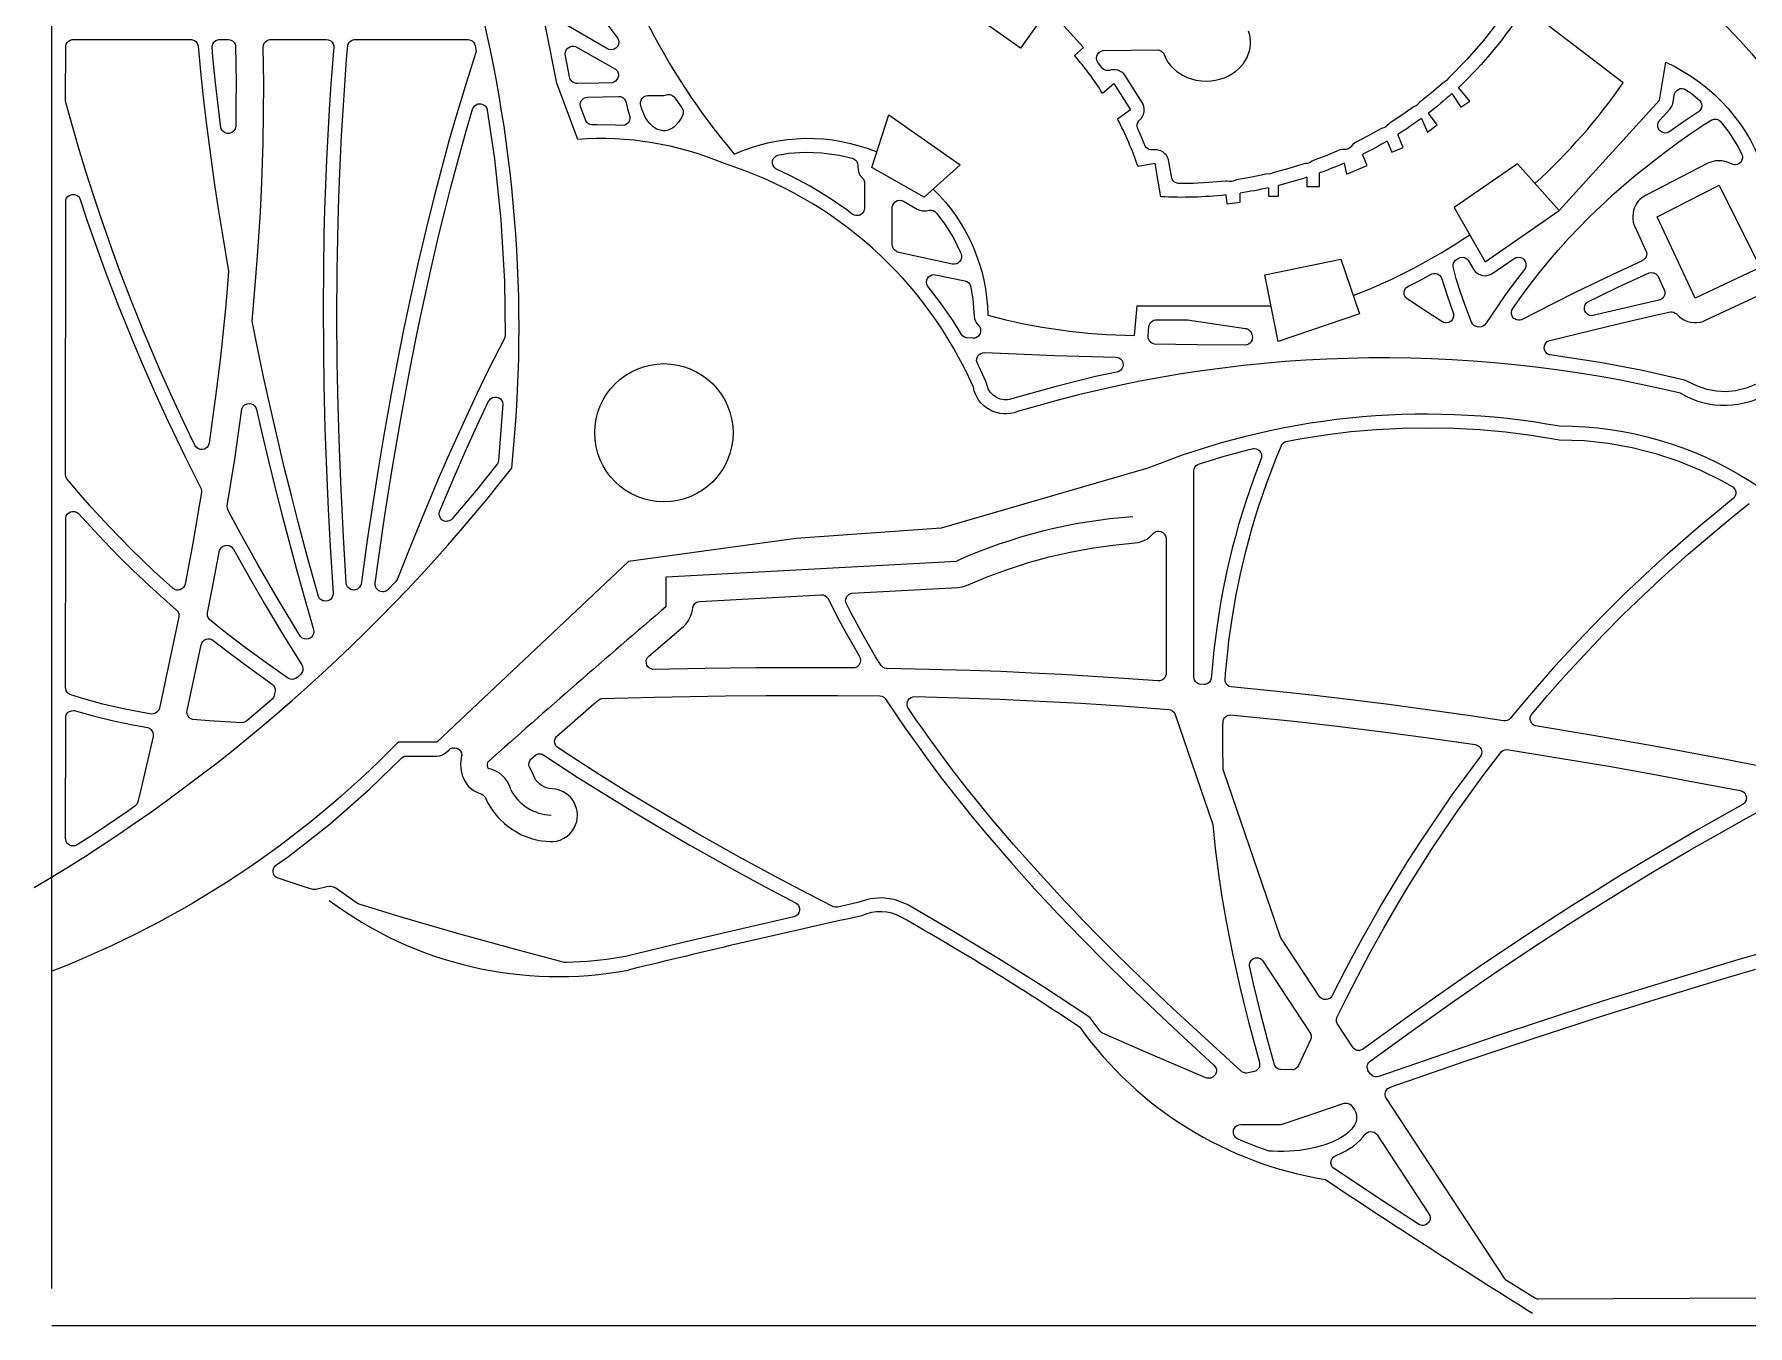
# Model space of a CAD drawing. Header units: inches. Extents: x 36 to 78.3, y 17.3 to 55.9.
# Drawn here: x 35.97 to 63.24, y 17.31 to 37.86 of the extents above; entities that cross this region are included whole.
import ezdxf

# ---------------------------------------------------------------- set-up
doc = ezdxf.new("R2010")
doc.units = ezdxf.units.IN
doc.layers.add('01_ORIGINAL_PLAN', color=7, linetype='CONTINUOUS', lineweight=20)
doc.layers.add('02_CONCEPT_CLOSED_AREAS', color=7, linetype='CONTINUOUS', lineweight=15)

msp = doc.modelspace()

# ---------------------------------------------------------------- linework, layer by layer
at = {"layer": '01_ORIGINAL_PLAN'}
for p, q in [((36.248, 17.906), (36.248, 55.9)), ((71.442, 17.312), (36.248, 17.312))]:
    msp.add_line(p, q, dxfattribs=at)
for points in [[(44.283, 37.084, 0.090917), (40.931, 45.968, -0.652582), (40.931, 49.011, -0.158741), (45.004, 48.425, -0.098355), (47.824, 46.203), (47.755, 46.078)], [(60.29, 39.74, -0.300089), (65.18, 32.538)], [(59.849, 35.488, 0.057164), (61.253, 37.088), (59.681, 38.289, -0.064319), (58.632, 37.014, -0.064319)], [(45.692, 38.109, 0.060935), (47.109, 35.956, -0.206423), (49.375, 35.99)], [(59.998, 35.322), (60.235, 35.059), (61.831, 36.816), (61.933, 37.418, -0.214593), (63.522, 35.602, 0.212382), (64.188, 33.517, -0.642649), (62.166, 32.15, 0.132984), (51.615, 31.858, -0.471407), (50.913, 32.245)], [(46.935, 35.809, 0.119192), (44.621, 36.188), (44.283, 37.084)], [(58.528, 36.918, -0.018836), (58.155, 36.608, -0.018836)], [(58.043, 36.524, -0.017658), (57.668, 36.267, -0.017658)], [(57.496, 36.162, -0.017305), (57.105, 35.949, -0.017305)], [(54.929, 35.306, -0.040089), (53.897, 35.276), (53.805, 35.806)], [(56.812, 35.811, -0.016254), (56.423, 35.655, -0.016254)], [(56.221, 35.586, -0.018166), (55.771, 35.457, -0.018166)], [(50.274, 35.4, -0.198705), (51.143, 33.392, 0.063223), (53.473, 33.07)], [(55.61, 35.419, -0.017778), (55.16, 35.336, -0.017778)], [(56.959, 33.703, 0.056142), (58.811, 34.673)], [(53.65, 30.945, -0.14301), (60.243, 31.63, -0.286424), (65.36, 28.431), (66.481, 23.89, -0.272091), (64.9, 18.954), (63.661, 17.533)], [(53.65, 30.945), (50.4, 30.004), (48.095, 29.84), (45.427, 29.473), (42.376, 26.597), (41.758, 26.597, -0.10797), (36.248, 22.954)]]:
    msp.add_lwpolyline(points, format="xyb", dxfattribs=at)
for points in [[(51.286, 38.996), (52.178, 38.364), (51.665, 37.64), (50.837, 38.227), (51.286, 38.996)], [(52.249, 38.111), (52.668, 37.654), (52.525, 37.523)], [(52.968, 36.924), (53.149, 37.079), (53.413, 36.661), (53.207, 36.514)], [(58.528, 36.918), (58.67, 36.704), (58.814, 36.799), (58.632, 37.014)], [(49.567, 36.583), (50.703, 35.787), (50.129, 35.27), (49.295, 35.742), (49.567, 36.583)], [(58.043, 36.524), (58.141, 36.305), (58.295, 36.419), (58.155, 36.608)], [(57.496, 36.162), (57.572, 35.985), (57.754, 36.063), (57.668, 36.267)], [(53.805, 35.806), (53.533, 35.759)], [(53.805, 35.806), (53.805, 35.806)], [(56.812, 35.811), (56.853, 35.634), (57.179, 35.773), (57.105, 35.949)], [(58.564, 35.106), (59.058, 34.241), (60.235, 35.059), (59.57, 35.799), (58.564, 35.106)], [(55.61, 35.419), (55.608, 35.288), (55.771, 35.288), (55.771, 35.457)], [(56.221, 35.586), (56.221, 35.439), (56.423, 35.439), (56.423, 35.655)], [(54.929, 35.306), (54.944, 35.165), (55.16, 35.189), (55.16, 35.336)], [(53.515, 33.54), (53.473, 33.07)], [(53.515, 33.54), (55.65, 33.54)], [(46.027, 28.759), (46.027, 29.23), (50.643, 29.479)]]:
    msp.add_lwpolyline(points, dxfattribs=at)
for points in [[(61.796, 34.957), (62.78, 35.461), (63.435, 34.152), (62.399, 33.663)], [(55.549, 34.034), (56.763, 34.283), (57.058, 33.412), (55.766, 32.976)]]:
    msp.add_lwpolyline(points, close=True, dxfattribs=at)
msp.add_circle((45.989, 31.521), 1.1, dxfattribs=at)
for centre, radius, start, end in [((22.064, 33.195), 21.619, 354.0583, 36.0319), ((48.363, 33.974), 5.47, 32.6388, 40.4465), ((48.363, 33.974), 5.47, 19.0436, 27.6609), ((44.996, 29.643), 6.464, 23.734, 72.5429), ((22.02, 47.825), 27.364, 300.648, 321.9453), ((54.073, 21.787), 8.422, 94.2501, 114.0352), ((177.596, -125.015), 202.378, 130.55026, 131.62005), ((43.293, 26.24), 0.119, 162.5746, 211.3187), ((43.119, 25.741), 0.443, 13.2811, 80.611), ((44.225, 26.196), 0.761, 207.5896, 267.5639), ((44.306, 28.951), 6.083, 233.183, 280.5392), ((83.889, -134.15), 161.762, 102.40484, 103.75801), ((49.433, 23.211), 0.689, 61.2688, 115.2094), ((27.349, -15.654), 45.391, 56.1832, 60.407), ((57.468, 25.543), 5.979, 215.6658, 260.7622), ((129.159, 128.7), 131.041, 236.3299, 238.04792)]:
    msp.add_arc(centre, radius, start, end, dxfattribs=at)
at = {"layer": '02_CONCEPT_CLOSED_AREAS'}
for points in [[(44.722, 38.516), (45.255, 37.794), (45.266, 37.765), (45.269, 37.75), (45.269, 37.719), (45.261, 37.689), (45.254, 37.675), (45.235, 37.651), (45.223, 37.64), (45.196, 37.625), (45.182, 37.62), (45.151, 37.615), (45.12, 37.619), (45.091, 37.631), (44.751, 37.825), (44.406, 38.026)], [(59.269, 38.071), (59.03, 37.761), (58.767, 37.46), (58.477, 37.17), (58.441, 37.127), (58.383, 37.083), (58.203, 36.928), (58.019, 36.781), (57.978, 36.741), (57.964, 36.73), (57.914, 36.702), (57.733, 36.573), (57.548, 36.452), (57.531, 36.439), (57.489, 36.399), (57.475, 36.389), (57.461, 36.381), (57.406, 36.362), (57.386, 36.352), (57.198, 36.246), (56.985, 36.134), (56.951, 36.106), (56.916, 36.066), (56.904, 36.055), (56.875, 36.039), (56.844, 36.031), (56.787, 36.03), (56.745, 36.021), (56.536, 35.934), (56.346, 35.862), (56.306, 35.842), (56.263, 35.815), (56.233, 35.807), (56.197, 35.804), (56.154, 35.795), (55.935, 35.728), (55.716, 35.67), (55.643, 35.642), (55.565, 35.634), (55.345, 35.59), (55.126, 35.554), (55.083, 35.542), (55.048, 35.527), (55.019, 35.519), (54.989, 35.519), (54.951, 35.525), (54.93, 35.526), (54.654, 35.503), (54.409, 35.49), (54.186, 35.488), (54.171, 35.489), (54.141, 35.496), (54.114, 35.511), (54.102, 35.521), (54.083, 35.545), (54.07, 35.573), (54.017, 35.865), (54.002, 35.905), (53.979, 35.942), (53.96, 35.962), (53.932, 35.986), (53.897, 36.006), (53.874, 36.015), (53.832, 36.025), (53.789, 36.026), (53.754, 36.022), (53.738, 36.023), (53.707, 36.031), (53.693, 36.038), (53.667, 36.057), (53.648, 36.082), (53.641, 36.097), (53.588, 36.226), (53.529, 36.357), (53.523, 36.371), (53.518, 36.401), (53.521, 36.431), (53.531, 36.46), (53.548, 36.485), (53.589, 36.529), (53.611, 36.564), (53.621, 36.587), (53.631, 36.627), (53.633, 36.652), (53.633, 36.675), (53.626, 36.718), (53.614, 36.75), (53.599, 36.779), (53.335, 37.197), (53.308, 37.231), (53.276, 37.258), (53.255, 37.272), (53.214, 37.289), (53.174, 37.297), (53.149, 37.299), (53.104, 37.294), (53.073, 37.286), (53.043, 37.285), (53.028, 37.287), (52.999, 37.296), (52.974, 37.313), (52.963, 37.323), (52.888, 37.423), (52.876, 37.452), (52.872, 37.483), (52.876, 37.514), (52.888, 37.543), (52.907, 37.568), (52.932, 37.587), (52.946, 37.594), (52.976, 37.602), (53.852, 37.613), (53.868, 37.61), (53.898, 37.598), (53.923, 37.578), (53.934, 37.566), (53.943, 37.552), (53.978, 37.475), (54.01, 37.42), (54.052, 37.365), (54.101, 37.313), (54.152, 37.27), (54.209, 37.231), (54.253, 37.206), (54.316, 37.176), (54.383, 37.152), (54.453, 37.134), (54.544, 37.12), (54.617, 37.117), (54.691, 37.12), (54.764, 37.13), (54.852, 37.152), (54.92, 37.176), (54.983, 37.206), (55.028, 37.231), (55.084, 37.27), (55.134, 37.313), (55.17, 37.349), (55.211, 37.398), (55.238, 37.439), (55.268, 37.494), (55.288, 37.54), (55.307, 37.599), (55.317, 37.647), (55.323, 37.708), (55.323, 37.753), (55.319, 37.801), (55.311, 37.846), (55.294, 37.913)], [(63.359, 32.29), (63.21, 32.229), (63.04, 32.188), (62.882, 32.175), (62.741, 32.181), (62.585, 32.21), (62.434, 32.261), (62.266, 32.345), (62.232, 32.359), (61.559, 32.511), (60.887, 32.638), (60.227, 32.74), (60.086, 32.759), (60.071, 32.764), (60.044, 32.779), (60.021, 32.802), (60.013, 32.815), (60.001, 32.844), (59.997, 32.875), (60.001, 32.907), (60.006, 32.922), (60.022, 32.949), (60.045, 32.971), (60.073, 32.986), (60.088, 32.991), (61.196, 33.259), (61.721, 33.381), (62.006, 33.445), (62.022, 33.446), (62.053, 33.44), (62.082, 33.427), (62.095, 33.417), (62.144, 33.369), (62.174, 33.345), (62.221, 33.316), (62.276, 33.293), (62.33, 33.28), (62.388, 33.274), (62.428, 33.275), (62.482, 33.283), (62.519, 33.293), (62.565, 33.311), (63.554, 33.777)], [(64.012, 26.097), (62.885, 26.32), (62.236, 26.443), (61.749, 26.533), (60.775, 26.704), (59.86, 26.857), (59.845, 26.862), (59.818, 26.879), (59.797, 26.902), (59.782, 26.93), (59.775, 26.961), (59.776, 26.992), (59.786, 27.023), (59.803, 27.049), (60.05, 27.34), (60.331, 27.658), (60.625, 27.979), (60.931, 28.3), (61.25, 28.622), (61.582, 28.944), (61.928, 29.267), (62.287, 29.588), (62.662, 29.909), (63.05, 30.229), (63.261, 30.397)], [(63.575, 23.277), (63.04, 23.122), (62.013, 22.813), (61.044, 22.512), (60.582, 22.364), (59.919, 22.148), (59.291, 21.939), (58.7, 21.739), (57.364, 21.278), (57.333, 21.272), (57.317, 21.272), (57.286, 21.278), (57.271, 21.284), (57.258, 21.292), (57.234, 21.313), (57.193, 21.375), (57.188, 21.389), (57.182, 21.418), (57.181, 21.434), (57.187, 21.463), (57.192, 21.478), (57.208, 21.503), (57.23, 21.524), (57.882, 21.996), (58.577, 22.488), (59.189, 22.91), (59.85, 23.352), (60.379, 23.695), (60.747, 23.929), (61.322, 24.286), (61.722, 24.527), (62.343, 24.894), (62.774, 25.14), (63.217, 25.388), (63.672, 25.637)], [(63.506, 17.752), (59.908, 17.733), (59.891, 17.735), (59.859, 17.744), (59.399, 18.031), (59.385, 18.042), (59.363, 18.067), (57.477, 20.943), (57.471, 20.957), (57.465, 20.988), (57.465, 21.003), (57.471, 21.034), (57.485, 21.062), (57.505, 21.085), (57.518, 21.095), (57.545, 21.109), (58.77, 21.531), (59.775, 21.869), (60.878, 22.228), (61.83, 22.527), (62.841, 22.833), (63.367, 22.988)]]:
    msp.add_lwpolyline(points, dxfattribs=at)
for points in [[(38.472, 37.779), (38.488, 37.776), (38.517, 37.763), (38.543, 37.743), (38.562, 37.717), (38.573, 37.687), (38.576, 37.671), (38.614, 37.27), (38.658, 36.862), (38.706, 36.458), (38.783, 35.861), (38.838, 35.469), (38.897, 35.082), (38.958, 34.701), (39.062, 34.086), (39.04, 33.813), (39.012, 33.501), (38.981, 33.19), (38.93, 32.724), (38.854, 32.101), (38.813, 31.789), (38.751, 31.357), (38.742, 31.326), (38.735, 31.312), (38.715, 31.287), (38.689, 31.268), (38.674, 31.262), (38.643, 31.255), (38.611, 31.256), (38.595, 31.26), (38.567, 31.274), (38.542, 31.295), (38.525, 31.322), (38.433, 31.511), (38.3, 31.791), (38.168, 32.078), (37.969, 32.522), (37.838, 32.827), (37.708, 33.137), (37.515, 33.617), (37.327, 34.11), (37.203, 34.448), (37.022, 34.966), (36.905, 35.32), (36.79, 35.681), (36.679, 36.047), (36.518, 36.608), (36.472, 36.778), (36.468, 36.809), (36.469, 37.676), (36.477, 37.706), (36.493, 37.733), (36.515, 37.755), (36.542, 37.771), (36.572, 37.779), (36.588, 37.78)], [(38.798, 37.664), (38.803, 37.694), (38.808, 37.709), (38.824, 37.735), (38.835, 37.746), (38.859, 37.765), (38.873, 37.771), (38.903, 37.779), (38.918, 37.78), (39.054, 37.78), (39.085, 37.776), (39.099, 37.771), (39.126, 37.756), (39.148, 37.734), (39.164, 37.707), (39.173, 37.678), (39.178, 37.389), (39.18, 37.077), (39.179, 36.767), (39.175, 36.402), (39.17, 36.371), (39.165, 36.356), (39.149, 36.329), (39.139, 36.318), (39.114, 36.299), (39.085, 36.288), (39.069, 36.285), (39.038, 36.285), (39.023, 36.288), (38.994, 36.301), (38.969, 36.32), (38.959, 36.332), (38.944, 36.359), (38.939, 36.374), (38.9, 36.684), (38.855, 37.088), (38.813, 37.496)], [(39.435, 33.298), (39.492, 33.931), (39.528, 34.404), (39.567, 35.032), (39.589, 35.504), (39.61, 36.134), (39.618, 36.606), (39.62, 37.079), (39.614, 37.658), (39.618, 37.689), (39.629, 37.719), (39.648, 37.744), (39.673, 37.764), (39.688, 37.771), (39.718, 37.779), (40.616, 37.78), (40.646, 37.776), (40.661, 37.771), (40.687, 37.757), (40.709, 37.735), (40.725, 37.709), (40.734, 37.68), (40.736, 37.665), (40.69, 37.071), (40.662, 36.666), (40.638, 36.263), (40.618, 35.864), (40.602, 35.467), (40.589, 35.074), (40.579, 34.686), (40.569, 34.111), (40.565, 33.547), (40.569, 32.814), (40.577, 32.28), (40.595, 31.591), (40.618, 30.932), (40.646, 30.304), (40.678, 29.71), (40.723, 28.969), (40.723, 28.953), (40.717, 28.922), (40.702, 28.894), (40.681, 28.87), (40.668, 28.86), (40.639, 28.847), (40.608, 28.842), (40.576, 28.845), (40.561, 28.849), (40.546, 28.856), (40.52, 28.875), (40.51, 28.886), (40.493, 28.914), (40.314, 29.557), (40.17, 30.097), (40.06, 30.525), (39.948, 30.972), (39.837, 31.436), (39.726, 31.916), (39.616, 32.413), (39.509, 32.925)], [(41.169, 29.106), (41.163, 29.091), (41.147, 29.064), (41.136, 29.052), (41.11, 29.033), (41.08, 29.021), (41.065, 29.019), (41.033, 29.02), (41.017, 29.024), (40.988, 29.037), (40.964, 29.058), (40.954, 29.071), (40.939, 29.099), (40.933, 29.131), (40.889, 29.867), (40.851, 30.623), (40.826, 31.265), (40.805, 31.938), (40.791, 32.638), (40.785, 33.362), (40.789, 34.108), (40.803, 34.874), (40.815, 35.263), (40.83, 35.655), (40.858, 36.251), (40.882, 36.652), (40.909, 37.055), (40.94, 37.46), (40.961, 37.687), (40.972, 37.717), (40.98, 37.73), (41.003, 37.754), (41.03, 37.77), (41.061, 37.779), (41.078, 37.78), (42.867, 37.78), (42.897, 37.776), (42.924, 37.765), (42.937, 37.757), (42.959, 37.737), (42.975, 37.712), (42.985, 37.683), (42.997, 37.62), (42.999, 37.589), (42.997, 37.574), (42.841, 37.085), (42.677, 36.544), (42.574, 36.183), (42.426, 35.642), (42.332, 35.282), (42.198, 34.744), (42.073, 34.209), (41.956, 33.68), (41.847, 33.158), (41.745, 32.644), (41.65, 32.139), (41.533, 31.484), (41.453, 31.008), (41.356, 30.395), (41.269, 29.812)], [(44.419, 37.548), (44.419, 37.564), (44.426, 37.595), (44.441, 37.624), (44.463, 37.647), (44.49, 37.664), (44.521, 37.673), (44.553, 37.674), (44.584, 37.666), (45.216, 37.307), (45.239, 37.286), (45.248, 37.273), (45.26, 37.244), (45.264, 37.229), (45.264, 37.198), (45.257, 37.167), (45.242, 37.14), (45.22, 37.118), (45.194, 37.101), (45.164, 37.092), (44.951, 37.085), (44.609, 37.079), (44.594, 37.079), (44.564, 37.087), (44.538, 37.101), (44.515, 37.122), (44.506, 37.134), (44.493, 37.161)], [(44.659, 36.714), (44.656, 36.744), (44.657, 36.759), (44.66, 36.774), (44.672, 36.802), (44.691, 36.826), (44.703, 36.837), (44.715, 36.845), (44.743, 36.857), (44.774, 36.861), (45.265, 36.874), (45.296, 36.871), (45.325, 36.86), (45.338, 36.852), (45.361, 36.831), (45.378, 36.804), (45.387, 36.775), (45.408, 36.675), (45.446, 36.555), (45.448, 36.523), (45.442, 36.492), (45.436, 36.477), (45.419, 36.451), (45.395, 36.43), (45.367, 36.416), (45.335, 36.41), (45.217, 36.417), (44.921, 36.421), (44.843, 36.419), (44.813, 36.425), (44.799, 36.431), (44.774, 36.448), (44.764, 36.458), (44.746, 36.483)], [(45.616, 36.754), (45.616, 36.769), (45.62, 36.8), (45.625, 36.814), (45.641, 36.841), (45.651, 36.852), (45.675, 36.871), (45.703, 36.883), (45.733, 36.888), (45.99, 36.889), (46.052, 36.903), (46.084, 36.902), (46.099, 36.898), (46.128, 36.885), (46.152, 36.865), (46.275, 36.691), (46.29, 36.663), (46.294, 36.648), (46.297, 36.632), (46.295, 36.6), (46.285, 36.57), (46.272, 36.545), (46.252, 36.51), (46.221, 36.466), (46.175, 36.413), (46.152, 36.392), (46.123, 36.37), (46.099, 36.355), (46.068, 36.34), (46.038, 36.331), (46.015, 36.326), (45.994, 36.324), (45.975, 36.327), (45.906, 36.34), (45.889, 36.345), (45.867, 36.355), (45.818, 36.388), (45.77, 36.435), (45.733, 36.481), (45.693, 36.545), (45.664, 36.605), (45.634, 36.686)], [(61.98, 36.306), (61.95, 36.294), (61.918, 36.291), (61.902, 36.293), (61.872, 36.303), (61.845, 36.32), (61.824, 36.344), (61.815, 36.358), (61.805, 36.388), (61.803, 36.42), (61.81, 36.451), (61.824, 36.48), (61.834, 36.492), (61.994, 36.668), (62.019, 36.702), (62.037, 36.739), (62.044, 36.759), (62.072, 36.915), (62.086, 36.944), (62.095, 36.957), (62.106, 36.968), (62.132, 36.986), (62.162, 36.997), (62.194, 36.999), (62.225, 36.993), (62.253, 36.979), (62.333, 36.926), (62.473, 36.809), (62.491, 36.783), (62.502, 36.753), (62.504, 36.721), (62.498, 36.69), (62.492, 36.675), (62.474, 36.648), (62.45, 36.627), (62.214, 36.469)], [(41.588, 29.017), (41.561, 29.001), (41.53, 28.992), (41.515, 28.991), (41.483, 28.995), (41.454, 29.007), (41.429, 29.026), (41.41, 29.051), (41.403, 29.065), (41.394, 29.096), (41.395, 29.127), (41.529, 30.067), (41.597, 30.512), (41.67, 30.972), (41.806, 31.77), (41.897, 32.265), (41.96, 32.601), (42.062, 33.113), (42.134, 33.459), (42.288, 34.16), (42.412, 34.691), (42.5, 35.048), (42.591, 35.406), (42.686, 35.764), (42.836, 36.302), (42.95, 36.685), (42.957, 36.699), (42.976, 36.723), (43.001, 36.741), (43.03, 36.753), (43.06, 36.756), (43.076, 36.755), (43.091, 36.752), (43.119, 36.74), (43.144, 36.722), (43.163, 36.697), (43.175, 36.669), (43.178, 36.654), (43.294, 35.879), (43.394, 34.912), (43.45, 33.929), (43.46, 33.069), (43.457, 33.04), (43.447, 33.012), (43.21, 32.547), (43.007, 32.13), (42.813, 31.717), (42.566, 31.172), (42.391, 30.771), (42.171, 30.249), (41.966, 29.745), (41.75, 29.197), (41.735, 29.169), (41.724, 29.157)], [(59.636, 33.319), (59.605, 33.313), (59.589, 33.312), (59.558, 33.318), (59.529, 33.332), (59.516, 33.342), (59.495, 33.366), (59.488, 33.38), (59.478, 33.41), (59.476, 33.442), (59.483, 33.473), (59.497, 33.501), (59.634, 33.693), (59.792, 33.904), (59.924, 34.072), (60.066, 34.246), (60.219, 34.426), (60.385, 34.61), (60.564, 34.8), (60.691, 34.929), (60.825, 35.06), (60.965, 35.192), (61.111, 35.326), (61.264, 35.461), (61.425, 35.597), (61.592, 35.734), (61.767, 35.872), (61.95, 36.01), (62.14, 36.149), (62.337, 36.287), (62.544, 36.426), (62.663, 36.503), (62.694, 36.512), (62.71, 36.514), (62.742, 36.511), (62.772, 36.5), (62.798, 36.48), (62.936, 36.305), (63.088, 36.063), (63.139, 35.958), (63.15, 35.927), (63.151, 35.895), (63.149, 35.879), (63.138, 35.849), (63.12, 35.823), (63.095, 35.803), (63.066, 35.79), (63.034, 35.785), (63.018, 35.786), (62.987, 35.793), (62.927, 35.822), (62.891, 35.835), (62.854, 35.844), (62.816, 35.85), (62.777, 35.851), (62.724, 35.847), (62.684, 35.839), (62.648, 35.828), (62.602, 35.809), (61.618, 35.304), (61.564, 35.271), (61.519, 35.232), (61.494, 35.205), (61.471, 35.173), (61.445, 35.128), (61.431, 35.094), (61.419, 35.058), (61.411, 35.022), (61.406, 34.965), (61.407, 34.926), (61.415, 34.872), (61.425, 34.837), (61.438, 34.802), (61.622, 34.404), (61.628, 34.373), (61.625, 34.342), (61.614, 34.312), (61.596, 34.287), (61.584, 34.276), (61.557, 34.259), (61.076, 34.035), (60.501, 33.757), (60.156, 33.584)], [(47.77, 35.723), (47.745, 35.744), (47.736, 35.756), (47.721, 35.785), (47.717, 35.8), (47.715, 35.832), (47.717, 35.848), (47.728, 35.878), (47.746, 35.904), (47.77, 35.925), (47.799, 35.938), (47.969, 35.968), (48.236, 35.986), (48.503, 35.977), (48.78, 35.939), (48.985, 35.889), (49.013, 35.879), (49.038, 35.861), (49.058, 35.837), (49.065, 35.824), (49.071, 35.81), (49.076, 35.78), (49.075, 35.746), (49.078, 35.703), (49.09, 35.662), (49.109, 35.623), (49.163, 35.558), (49.176, 35.528), (49.179, 35.512), (49.18, 35.097), (49.176, 35.066), (49.171, 35.051), (49.164, 35.037), (49.145, 35.012), (49.133, 35.002), (49.106, 34.986), (49.091, 34.981), (49.06, 34.977), (49.045, 34.978), (49.014, 34.986), (48.987, 35.002), (48.901, 35.067), (48.618, 35.26), (48.315, 35.444), (48.002, 35.612)], [(36.469, 35.211), (36.472, 35.226), (36.483, 35.254), (36.502, 35.279), (36.526, 35.298), (36.554, 35.31), (36.569, 35.314), (36.599, 35.315), (36.615, 35.312), (36.643, 35.301), (36.669, 35.284), (36.679, 35.273), (36.696, 35.247), (36.813, 34.896), (36.934, 34.547), (37.12, 34.034), (37.311, 33.537), (37.44, 33.213), (37.57, 32.897), (37.702, 32.587), (37.834, 32.284), (37.967, 31.988), (38.101, 31.698), (38.368, 31.141), (38.623, 30.63), (38.63, 30.6), (38.629, 30.57), (38.599, 30.388), (38.491, 29.765), (38.37, 29.114), (38.36, 29.084), (38.342, 29.058), (38.318, 29.037), (38.29, 29.023), (38.259, 29.017), (38.228, 29.019), (38.198, 29.029), (38.172, 29.047), (37.866, 29.327), (37.69, 29.494), (37.513, 29.668), (37.334, 29.849), (37.155, 30.035), (36.884, 30.329), (36.703, 30.534), (36.522, 30.745), (36.486, 30.79), (36.472, 30.821), (36.468, 30.854)], [(50.209, 35.064), (50.241, 35.065), (50.273, 35.057), (50.301, 35.041), (50.324, 35.018), (50.459, 34.84), (50.595, 34.621), (50.703, 34.4), (50.717, 34.366), (50.724, 34.335), (50.723, 34.303), (50.713, 34.273), (50.696, 34.246), (50.684, 34.234), (50.658, 34.216), (50.643, 34.21), (50.612, 34.204), (50.58, 34.206), (50.143, 34.298), (49.726, 34.389), (49.696, 34.4), (49.682, 34.409), (49.658, 34.43), (49.637, 34.456), (49.624, 34.486), (49.62, 34.518), (49.62, 35.1), (49.621, 35.115), (49.629, 35.145), (49.645, 35.172), (49.655, 35.184), (49.68, 35.203), (49.708, 35.215), (49.739, 35.22), (49.77, 35.216), (49.799, 35.204), (50.021, 35.079), (50.059, 35.062), (50.1, 35.052), (50.143, 35.051), (50.164, 35.053)], [(58.546, 34.161), (58.546, 34.192), (58.553, 34.221), (58.567, 34.247), (58.588, 34.27), (58.629, 34.296), (58.658, 34.31), (58.69, 34.315), (58.722, 34.312), (58.737, 34.307), (58.765, 34.291), (58.788, 34.268), (58.879, 34.114), (58.905, 34.084), (58.923, 34.068), (58.959, 34.045), (58.999, 34.029), (59.02, 34.025), (59.063, 34.021), (59.106, 34.027), (59.126, 34.032), (59.166, 34.049), (59.519, 34.293), (59.546, 34.308), (59.561, 34.312), (59.592, 34.315), (59.622, 34.31), (59.65, 34.297), (59.663, 34.288), (59.684, 34.265), (59.699, 34.238), (59.706, 34.208), (59.707, 34.193), (59.703, 34.162), (59.697, 34.147), (59.682, 34.121), (59.535, 33.929), (59.382, 33.72), (59.246, 33.525), (59.066, 33.258), (59.046, 33.235), (59.021, 33.218), (58.993, 33.207), (58.962, 33.204), (58.933, 33.206), (58.918, 33.21), (58.889, 33.222), (58.864, 33.242), (58.854, 33.254), (58.839, 33.282), (58.735, 33.56), (58.666, 33.758), (58.598, 33.973)], [(50.183, 33.86), (50.171, 33.888), (50.167, 33.918), (50.17, 33.949), (50.182, 33.977), (50.199, 34.002), (50.223, 34.021), (50.251, 34.034), (50.281, 34.04), (50.312, 34.037), (50.779, 33.941), (50.809, 33.931), (50.836, 33.912), (50.856, 33.888), (50.87, 33.859), (50.905, 33.655), (50.924, 33.378), (50.931, 33.335), (50.945, 33.298), (50.956, 33.276), (50.968, 33.258), (51.005, 33.219), (51.014, 33.206), (51.026, 33.176), (51.029, 33.16), (51.029, 33.128), (51.02, 33.097), (51.013, 33.083), (50.993, 33.058), (50.98, 33.047), (50.952, 33.032), (50.937, 33.028), (50.905, 33.025), (50.802, 33.031), (50.771, 33.042), (50.743, 33.06), (50.722, 33.086), (50.601, 33.284), (50.406, 33.567)], [(57.809, 33.656), (57.789, 33.679), (57.781, 33.693), (57.771, 33.723), (57.769, 33.754), (57.771, 33.77), (57.781, 33.799), (57.798, 33.825), (57.809, 33.836), (57.836, 33.854), (58.02, 33.944), (58.209, 34.049), (58.239, 34.057), (58.255, 34.058), (58.27, 34.057), (58.3, 34.049), (58.314, 34.042), (58.338, 34.023), (58.357, 33.999), (58.369, 33.971), (58.457, 33.69), (58.553, 33.414), (58.555, 33.399), (58.554, 33.367), (58.545, 33.337), (58.537, 33.323), (58.517, 33.299), (58.491, 33.281), (58.477, 33.275), (58.446, 33.268), (58.43, 33.268), (58.399, 33.274), (58.385, 33.279), (58.053, 33.493)], [(60.769, 33.385), (60.753, 33.384), (60.722, 33.389), (60.693, 33.402), (60.668, 33.423), (60.658, 33.435), (60.644, 33.463), (60.639, 33.479), (60.637, 33.51), (60.643, 33.542), (60.649, 33.556), (60.666, 33.583), (60.69, 33.604), (60.876, 33.695), (61.17, 33.836), (61.481, 33.982), (61.667, 34.066), (61.697, 34.071), (61.729, 34.068), (61.743, 34.064), (61.771, 34.049), (61.783, 34.039), (61.803, 34.016), (61.906, 33.798), (61.915, 33.769), (61.917, 33.739), (61.91, 33.709), (61.897, 33.681), (61.888, 33.669), (61.865, 33.649), (61.838, 33.635), (61.823, 33.63)], [(53.796, 32.933), (53.767, 32.941), (53.753, 32.948), (53.729, 32.966), (53.719, 32.978), (53.71, 32.99), (53.698, 33.018), (53.695, 33.033), (53.694, 33.063), (53.707, 33.211), (53.714, 33.242), (53.721, 33.257), (53.729, 33.271), (53.752, 33.294), (53.779, 33.311), (53.81, 33.319), (54.322, 33.319), (55.244, 33.183), (55.26, 33.179), (55.29, 33.166), (55.304, 33.156), (55.326, 33.133), (55.341, 33.104), (55.353, 33.044), (55.351, 33.013), (55.348, 32.998), (55.335, 32.971), (55.326, 32.958), (55.316, 32.947), (55.291, 32.929), (55.263, 32.918), (55.248, 32.915), (54.475, 32.922)], [(50.971, 32.639), (50.965, 32.67), (50.967, 32.7), (50.977, 32.729), (50.985, 32.743), (51.005, 32.766), (51.031, 32.783), (51.06, 32.794), (51.09, 32.796), (51.602, 32.775), (52.207, 32.753), (53.18, 32.725), (53.211, 32.72), (53.226, 32.715), (53.253, 32.698), (53.264, 32.687), (53.274, 32.675), (53.289, 32.647), (53.294, 32.632), (53.297, 32.6), (53.291, 32.569), (53.278, 32.541), (53.258, 32.516), (53.245, 32.507), (53.217, 32.492), (52.857, 32.415), (52.207, 32.254), (51.482, 32.05), (51.456, 32.046), (51.405, 32.044), (51.341, 32.055), (51.28, 32.08), (51.226, 32.118), (51.182, 32.166), (51.15, 32.223), (51.123, 32.309), (51.112, 32.339)], [(39.272, 31.899), (39.278, 31.914), (39.294, 31.942), (39.317, 31.964), (39.344, 31.979), (39.359, 31.984), (39.391, 31.988), (39.422, 31.983), (39.451, 31.97), (39.464, 31.96), (39.476, 31.95), (39.494, 31.924), (39.505, 31.894), (39.585, 31.544), (39.697, 31.073), (39.809, 30.619), (39.92, 30.183), (40.137, 29.369), (40.276, 28.871), (40.413, 28.39), (40.417, 28.359), (40.417, 28.344), (40.414, 28.328), (40.403, 28.299), (40.384, 28.274), (40.373, 28.263), (40.36, 28.254), (40.331, 28.242), (40.3, 28.237), (40.269, 28.24), (40.254, 28.245), (40.227, 28.26), (40.204, 28.281), (40.195, 28.294), (39.833, 28.896), (39.533, 29.413), (39.219, 29.977), (39.053, 30.285), (39.042, 30.314), (39.039, 30.346), (39.04, 30.361), (39.158, 31.102)], [(42.613, 30.144), (42.601, 30.134), (42.574, 30.12), (42.544, 30.113), (42.529, 30.112), (42.498, 30.117), (42.484, 30.122), (42.457, 30.138), (42.436, 30.161), (42.421, 30.188), (42.416, 30.202), (42.412, 30.233), (42.417, 30.264), (42.422, 30.278), (42.65, 30.816), (42.827, 31.217), (43.012, 31.624), (43.199, 32.022), (43.207, 32.036), (43.228, 32.06), (43.254, 32.078), (43.268, 32.084), (43.299, 32.09), (43.331, 32.088), (43.346, 32.084), (43.361, 32.078), (43.387, 32.06), (43.408, 32.036), (43.422, 32.008), (43.427, 31.977), (43.356, 31.079), (43.35, 31.051), (43.338, 31.025), (43.33, 31.014), (42.999, 30.601)], [(55.013, 27.476), (54.984, 27.486), (54.958, 27.504), (54.938, 27.528), (54.931, 27.542), (54.921, 27.571), (54.919, 27.586), (54.926, 27.692), (54.96, 28.037), (54.981, 28.211), (55.03, 28.562), (55.091, 28.918), (55.163, 29.275), (55.248, 29.634), (55.295, 29.815), (55.345, 29.994), (55.399, 30.175), (55.456, 30.357), (55.518, 30.541), (55.582, 30.724), (55.65, 30.907), (55.722, 31.09), (55.816, 31.317), (55.824, 31.332), (55.845, 31.357), (55.872, 31.376), (55.887, 31.383), (56.109, 31.427), (56.51, 31.49), (56.918, 31.54), (57.327, 31.575), (57.738, 31.596), (58.149, 31.602), (58.56, 31.594), (58.971, 31.571), (59.382, 31.534), (59.792, 31.481), (60.207, 31.413), (60.235, 31.41), (60.637, 31.396), (61.013, 31.355), (61.399, 31.286), (61.769, 31.192), (62.122, 31.076), (62.473, 30.933), (62.82, 30.764), (62.998, 30.659), (63.02, 30.637), (63.036, 30.611), (63.044, 30.581), (63.044, 30.55), (63.041, 30.534), (63.03, 30.506), (63.011, 30.481), (62.715, 30.239), (62.52, 30.077), (62.329, 29.915), (61.959, 29.591), (61.779, 29.428), (61.43, 29.103), (61.261, 28.94), (60.932, 28.615), (60.616, 28.29), (60.314, 27.966), (60.167, 27.805), (59.883, 27.483), (59.612, 27.164), (59.459, 26.979), (59.437, 26.958), (59.409, 26.943), (59.379, 26.935), (59.348, 26.936), (58.825, 27.015), (58.175, 27.108), (57.525, 27.195), (56.876, 27.276), (56.388, 27.333), (55.901, 27.386)], [(54.514, 27.521), (54.498, 27.525), (54.47, 27.541), (54.446, 27.563), (54.43, 27.59), (54.421, 27.622), (54.42, 27.638), (54.42, 30.91), (54.425, 30.943), (54.438, 30.973), (54.459, 30.998), (54.485, 31.017), (54.512, 31.027), (54.902, 31.147), (55.3, 31.255), (55.368, 31.269), (55.384, 31.27), (55.414, 31.265), (55.442, 31.253), (55.454, 31.244), (55.466, 31.234), (55.484, 31.21), (55.496, 31.182), (55.499, 31.167), (55.5, 31.151), (55.497, 31.121), (55.375, 30.799), (55.31, 30.613), (55.247, 30.425), (55.189, 30.24), (55.134, 30.055), (55.082, 29.871), (55.034, 29.687), (54.948, 29.322), (54.874, 28.957), (54.842, 28.776), (54.786, 28.419), (54.741, 28.061), (54.723, 27.885), (54.698, 27.609), (54.688, 27.58), (54.67, 27.554), (54.646, 27.533), (54.632, 27.526), (54.602, 27.516), (54.586, 27.514)], [(36.469, 30.167), (36.477, 30.197), (36.494, 30.225), (36.517, 30.247), (36.545, 30.263), (36.576, 30.27), (36.608, 30.269), (36.639, 30.259), (36.666, 30.242), (36.995, 29.884), (37.177, 29.695), (37.358, 29.512), (37.538, 29.336), (37.804, 29.084), (37.98, 28.924), (38.228, 28.705), (38.249, 28.681), (38.257, 28.668), (38.267, 28.638), (38.269, 28.606), (38.267, 28.591), (38.123, 27.894), (37.96, 27.138), (37.95, 27.109), (37.932, 27.084), (37.922, 27.074), (37.897, 27.057), (37.868, 27.047), (37.838, 27.044), (37.747, 27.058), (37.554, 27.094), (37.36, 27.134), (37.06, 27.205), (36.758, 27.287), (36.551, 27.35), (36.524, 27.363), (36.5, 27.382), (36.491, 27.393), (36.476, 27.42), (36.469, 27.449), (36.468, 27.464)], [(38.758, 28.548), (38.739, 28.575), (38.728, 28.605), (38.726, 28.621), (38.728, 28.654), (38.807, 29.06), (38.917, 29.648), (38.931, 29.676), (38.94, 29.688), (38.963, 29.709), (38.976, 29.717), (39.005, 29.728), (39.02, 29.73), (39.036, 29.731), (39.066, 29.726), (39.081, 29.721), (39.107, 29.705), (39.128, 29.682), (39.137, 29.669), (39.403, 29.197), (39.643, 28.785), (39.927, 28.311), (40.226, 27.827), (40.238, 27.8), (40.244, 27.77), (40.241, 27.739), (40.237, 27.725), (40.224, 27.697), (40.204, 27.674), (40.151, 27.627), (40.125, 27.609), (40.094, 27.598), (40.079, 27.596), (40.047, 27.599), (40.017, 27.609), (39.711, 27.821), (39.348, 28.087), (39.039, 28.323), (38.879, 28.449)], [(48.887, 28.809), (48.88, 28.84), (48.882, 28.872), (48.892, 28.902), (48.9, 28.916), (48.91, 28.928), (48.934, 28.949), (48.962, 28.963), (48.978, 28.967), (50.665, 29.059), (50.736, 29.069), (50.805, 29.092), (51.135, 29.23), (51.454, 29.348), (51.788, 29.455), (52.12, 29.547), (52.451, 29.623), (52.791, 29.685), (53.133, 29.733), (53.489, 29.768), (53.54, 29.776), (53.6, 29.794), (53.636, 29.81), (53.672, 29.83), (53.722, 29.867), (53.778, 29.924), (53.803, 29.942), (53.817, 29.948), (53.847, 29.956), (53.863, 29.956), (53.893, 29.952), (53.922, 29.939), (53.934, 29.93), (53.956, 29.908), (53.971, 29.882), (53.979, 29.852), (53.98, 29.836), (53.98, 27.693), (53.976, 27.663), (53.965, 27.635), (53.957, 27.622), (53.947, 27.61), (53.923, 27.591), (53.91, 27.584), (53.881, 27.575), (53.851, 27.573), (53.3, 27.613), (52.813, 27.645), (52.325, 27.673), (51.837, 27.698), (51.35, 27.72), (50.862, 27.738), (50.212, 27.757), (49.536, 27.772), (49.506, 27.776), (49.478, 27.787), (49.454, 27.806), (49.444, 27.817), (49.357, 27.958), (49.159, 28.301), (49.063, 28.474), (48.969, 28.649)], [(45.815, 27.756), (45.785, 27.763), (45.757, 27.778), (45.735, 27.799), (45.718, 27.825), (45.709, 27.855), (45.708, 27.886), (45.714, 27.916), (45.728, 27.943), (45.749, 27.966), (46.301, 28.441), (46.338, 28.477), (46.364, 28.509), (46.382, 28.535), (46.414, 28.597), (46.434, 28.657), (46.442, 28.697), (46.448, 28.742), (46.458, 28.772), (46.476, 28.798), (46.5, 28.818), (46.513, 28.826), (46.528, 28.832), (46.559, 28.838), (48.492, 28.942), (48.523, 28.94), (48.552, 28.93), (48.578, 28.913), (48.598, 28.889), (48.774, 28.546), (48.869, 28.37), (48.967, 28.193), (49.101, 27.96), (49.114, 27.93), (49.118, 27.899), (49.114, 27.868), (49.109, 27.853), (49.093, 27.825), (49.082, 27.814), (49.057, 27.794), (49.043, 27.788), (49.028, 27.783), (48.997, 27.779), (48.263, 27.783), (47.451, 27.781), (46.639, 27.771)], [(38.493, 26.958), (38.478, 26.963), (38.45, 26.977), (38.427, 26.998), (38.418, 27.011), (38.405, 27.039), (38.401, 27.054), (38.399, 27.07), (38.402, 27.101), (38.521, 27.647), (38.626, 28.147), (38.636, 28.176), (38.652, 28.201), (38.675, 28.222), (38.702, 28.236), (38.732, 28.242), (38.763, 28.241), (38.792, 28.233), (38.818, 28.217), (39.061, 28.028), (39.291, 27.855), (39.512, 27.694), (39.753, 27.523), (39.777, 27.501), (39.794, 27.473), (39.803, 27.441), (39.803, 27.408), (39.781, 27.325), (39.775, 27.309), (39.756, 27.281), (39.455, 27.021), (39.351, 26.935), (39.321, 26.918), (39.288, 26.909), (39.271, 26.908), (39.007, 26.919), (38.752, 26.935)], [(44.873, 27.208), (44.952, 27.274), (44.981, 27.288), (44.997, 27.292), (45.838, 27.316), (46.969, 27.336), (47.616, 27.342), (48.101, 27.343), (48.747, 27.341), (49.423, 27.333), (49.456, 27.328), (49.486, 27.314), (49.512, 27.292), (49.522, 27.279), (49.705, 27.002), (49.818, 26.837), (50.048, 26.511), (50.165, 26.349), (50.403, 26.032), (50.645, 25.721), (50.89, 25.416), (51.137, 25.118), (51.512, 24.683), (51.888, 24.263), (52.264, 23.859), (52.637, 23.472), (53.004, 23.102), (53.362, 22.75), (53.822, 22.31), (54.256, 21.904), (54.742, 21.459), (54.763, 21.434), (54.776, 21.405), (54.78, 21.39), (54.781, 21.374), (54.778, 21.342), (54.766, 21.312), (54.758, 21.299), (54.736, 21.276), (54.722, 21.267), (54.693, 21.254), (54.661, 21.25), (54.63, 21.254), (54.614, 21.259), (53.66, 21.666), (52.966, 21.967), (52.953, 21.976), (52.932, 21.997), (52.77, 22.209), (52.731, 22.241), (52.029, 22.703), (51.318, 23.151), (50.598, 23.586), (49.87, 24.008), (49.847, 24.02), (49.671, 24.089), (49.646, 24.094), (49.461, 24.12), (49.275, 24.105), (49.249, 24.102), (49.075, 24.046), (48.751, 23.974), (48.718, 23.971), (48.686, 23.977), (48.294, 24.179), (47.85, 24.412), (47.182, 24.775), (46.512, 25.152), (45.843, 25.542), (45.399, 25.81), (44.958, 26.084), (44.521, 26.364), (44.304, 26.507), (44.29, 26.516), (44.27, 26.54), (44.256, 26.568), (44.252, 26.583), (44.25, 26.615), (44.252, 26.63), (44.262, 26.66), (44.279, 26.686)], [(49.872, 27.149), (49.862, 27.178), (49.86, 27.209), (49.865, 27.239), (49.878, 27.267), (49.898, 27.291), (49.923, 27.308), (49.952, 27.319), (49.982, 27.323), (50.686, 27.304), (51.332, 27.28), (51.978, 27.251), (52.624, 27.216), (53.27, 27.174), (54.021, 27.119), (54.051, 27.112), (54.066, 27.106), (54.079, 27.099), (54.102, 27.078), (54.119, 27.052), (54.125, 27.038), (54.722, 25.288), (54.761, 24.908), (54.819, 24.459), (54.863, 24.167), (54.936, 23.744), (54.988, 23.473), (55.042, 23.208), (55.155, 22.706), (55.212, 22.468), (55.298, 22.129), (55.465, 21.503), (55.469, 21.472), (55.466, 21.442), (55.455, 21.413), (55.436, 21.388), (55.413, 21.369), (55.385, 21.356), (55.262, 21.333), (55.246, 21.333), (55.214, 21.34), (55.185, 21.354), (55.173, 21.364), (54.406, 22.066), (54.084, 22.366), (53.747, 22.685), (53.398, 23.022), (53.159, 23.258), (52.917, 23.501), (52.672, 23.752), (52.3, 24.142), (51.926, 24.549), (51.553, 24.97), (51.182, 25.407), (50.938, 25.705), (50.817, 25.858), (50.578, 26.165), (50.46, 26.321), (50.227, 26.638), (50.113, 26.799), (49.999, 26.961)], [(36.469, 26.999), (36.472, 27.014), (36.484, 27.043), (36.504, 27.068), (36.516, 27.079), (36.529, 27.087), (36.559, 27.099), (36.591, 27.103), (36.606, 27.101), (36.904, 27.018), (37.21, 26.942), (37.512, 26.878), (37.778, 26.829), (37.807, 26.815), (37.82, 26.805), (37.842, 26.781), (37.856, 26.752), (37.862, 26.72), (37.859, 26.688), (37.669, 25.866), (37.618, 25.649), (37.614, 25.635), (37.601, 25.609), (37.582, 25.588), (37.571, 25.579), (37.453, 25.495), (36.93, 25.142), (36.652, 24.965), (36.623, 24.951), (36.592, 24.946), (36.56, 24.949), (36.545, 24.954), (36.53, 24.961), (36.504, 24.98), (36.494, 24.991), (36.477, 25.019), (36.469, 25.05), (36.468, 25.066)], [(54.887, 26.931), (54.895, 26.96), (54.91, 26.986), (54.92, 26.997), (54.944, 27.016), (54.958, 27.023), (54.972, 27.028), (55.002, 27.033), (55.369, 26.998), (56.015, 26.931), (56.662, 26.858), (57.469, 26.758), (58.115, 26.672), (58.899, 26.559), (58.929, 26.551), (58.956, 26.535), (58.977, 26.513), (58.993, 26.486), (58.998, 26.471), (59.002, 26.44), (58.998, 26.41), (58.986, 26.381), (58.638, 25.91), (58.529, 25.758), (58.318, 25.455), (58.021, 25.01), (57.834, 24.719), (57.658, 24.435), (57.409, 24.018), (57.254, 23.747), (57.107, 23.484), (56.968, 23.228), (56.836, 22.98), (56.625, 22.567), (56.617, 22.554), (56.596, 22.53), (56.584, 22.521), (56.556, 22.507), (56.525, 22.501), (56.494, 22.503), (56.478, 22.508), (56.45, 22.522), (56.427, 22.543), (55.808, 23.485), (55.794, 23.512), (54.895, 26.146), (54.89, 26.163), (54.888, 26.185), (54.882, 26.511), (54.884, 26.843)], [(39.835, 24.437), (39.809, 24.454), (39.789, 24.477), (39.775, 24.505), (39.768, 24.535), (39.77, 24.566), (39.779, 24.596), (39.796, 24.622), (39.807, 24.633), (40.015, 24.781), (40.679, 25.301), (41.305, 25.849), (41.824, 26.353), (41.851, 26.368), (41.866, 26.373), (41.896, 26.377), (42.376, 26.377), (42.417, 26.381), (42.457, 26.392), (42.494, 26.411), (42.527, 26.437), (42.569, 26.476), (42.595, 26.495), (42.625, 26.506), (42.657, 26.508), (42.688, 26.503), (42.703, 26.496), (42.73, 26.479), (42.751, 26.455), (42.765, 26.426), (42.771, 26.394), (42.77, 26.378), (42.757, 26.301), (42.754, 26.244), (42.756, 26.187), (42.763, 26.143), (42.78, 26.075), (42.795, 26.033), (42.825, 25.973), (42.86, 25.92), (42.881, 25.895), (42.911, 25.866), (42.96, 25.827), (43.02, 25.795), (43.093, 25.768), (43.106, 25.761), (43.129, 25.741), (43.147, 25.717), (43.172, 25.659), (43.191, 25.624), (43.244, 25.538), (43.267, 25.504), (43.348, 25.404), (43.376, 25.375), (43.447, 25.307), (43.489, 25.272), (43.58, 25.206), (43.615, 25.185), (43.714, 25.131), (43.75, 25.114), (43.856, 25.074), (43.895, 25.062), (44.006, 25.035), (44.046, 25.028), (44.177, 25.015), (44.22, 25.016), (44.28, 25.024), (44.339, 25.041), (44.396, 25.068), (44.447, 25.101), (44.492, 25.142), (44.521, 25.174), (44.555, 25.224), (44.582, 25.28), (44.601, 25.338), (44.608, 25.379), (44.612, 25.441), (44.607, 25.5), (44.598, 25.542), (44.578, 25.6), (44.559, 25.638), (44.537, 25.675), (44.5, 25.721), (44.47, 25.75), (44.438, 25.775), (44.386, 25.807), (44.347, 25.825), (44.308, 25.839), (44.268, 25.848), (44.157, 25.862), (44.114, 25.874), (44.074, 25.891), (44.036, 25.913), (44.001, 25.94), (43.97, 25.971), (43.951, 25.993), (43.932, 26.023), (43.887, 26.13), (43.852, 26.198), (43.847, 26.212), (43.841, 26.242), (43.844, 26.272), (43.854, 26.301), (43.871, 26.326), (43.945, 26.392), (43.973, 26.405), (43.988, 26.41), (44.004, 26.412), (44.035, 26.41), (44.051, 26.406), (44.079, 26.392), (44.62, 26.038), (45.062, 25.76), (45.507, 25.487), (45.954, 25.221), (46.402, 24.961), (47.075, 24.582), (47.523, 24.338), (48.083, 24.041), (48.108, 24.023), (48.128, 24), (48.135, 23.986), (48.145, 23.957), (48.147, 23.927), (48.141, 23.896), (48.135, 23.882), (48.119, 23.857), (48.108, 23.846), (48.083, 23.828), (48.054, 23.817), (47.226, 23.628), (46.296, 23.409), (45.38, 23.187), (45.078, 23.139), (44.775, 23.106), (44.438, 23.09), (44.407, 23.094), (43.613, 23.304), (42.704, 23.556), (41.79, 23.821), (41.153, 24.014), (41.125, 24.027), (41.039, 24.082), (40.787, 24.26), (40.767, 24.273), (40.731, 24.289), (40.69, 24.299), (40.666, 24.301), (40.626, 24.298), (40.451, 24.254), (40.417, 24.251), (40.401, 24.252), (40.262, 24.296)], [(56.702, 22.123), (56.692, 22.153), (56.69, 22.184), (56.697, 22.214), (56.703, 22.229), (56.849, 22.522), (57.031, 22.877), (57.229, 23.25), (57.445, 23.638), (57.678, 24.042), (57.845, 24.319), (58.021, 24.602), (58.205, 24.89), (58.399, 25.183), (58.603, 25.481), (58.817, 25.782), (59.042, 26.088), (59.307, 26.435), (59.318, 26.447), (59.343, 26.466), (59.373, 26.478), (59.404, 26.481), (59.569, 26.456), (60.539, 26.298), (61.024, 26.215), (61.67, 26.1), (62.317, 25.98), (63.118, 25.827), (63.147, 25.817), (63.173, 25.8), (63.193, 25.777), (63.201, 25.764), (63.207, 25.75), (63.214, 25.72), (63.213, 25.689), (63.209, 25.674), (63.197, 25.646), (63.188, 25.633), (63.165, 25.612), (62.448, 25.208), (62.022, 24.961), (61.609, 24.716), (61.208, 24.474), (60.819, 24.234), (60.444, 23.998), (60.08, 23.765), (59.73, 23.536), (59.391, 23.311), (59.065, 23.092), (58.6, 22.772), (57.887, 22.271), (57.106, 21.707), (57.075, 21.695), (57.059, 21.693), (57.027, 21.694), (56.996, 21.704), (56.969, 21.722), (56.958, 21.734)], [(55.305, 23.037), (55.307, 23.068), (55.317, 23.098), (55.334, 23.125), (55.357, 23.146), (55.371, 23.154), (55.401, 23.165), (55.417, 23.167), (55.448, 23.165), (55.478, 23.154), (55.492, 23.146), (55.516, 23.125), (56.279, 21.963), (56.289, 21.934), (56.291, 21.903), (56.289, 21.888), (56.279, 21.859), (56.087, 21.452), (56.069, 21.425), (56.046, 21.404), (56.032, 21.396), (56.002, 21.385), (55.987, 21.383), (55.8, 21.389), (55.77, 21.397), (55.743, 21.413), (55.721, 21.435), (55.706, 21.462), (55.594, 21.869), (55.483, 22.294), (55.369, 22.755)], [(55.107, 20.294), (55.083, 20.313), (55.065, 20.338), (55.058, 20.352), (55.051, 20.382), (55.052, 20.413), (55.055, 20.428), (55.067, 20.456), (55.086, 20.481), (55.111, 20.499), (55.139, 20.511), (55.17, 20.515), (55.806, 20.516), (55.828, 20.519), (56.162, 20.629), (56.815, 20.853), (56.847, 20.855), (56.863, 20.853), (56.893, 20.843), (56.919, 20.825), (56.952, 20.787), (56.978, 20.748), (56.997, 20.706), (57.008, 20.668), (57.012, 20.622), (57.008, 20.585), (56.997, 20.546), (56.978, 20.505), (56.952, 20.466), (56.925, 20.433), (56.876, 20.386), (56.834, 20.352), (56.783, 20.317), (56.729, 20.286), (56.643, 20.243), (56.578, 20.216), (56.506, 20.19), (56.433, 20.167), (56.356, 20.147), (56.276, 20.13), (56.194, 20.115), (56.11, 20.103), (55.939, 20.088), (55.851, 20.085), (55.763, 20.085), (55.673, 20.088), (55.618, 20.092), (55.442, 20.153), (55.186, 20.256)], [(56.645, 19.817), (56.624, 19.84), (56.616, 19.853), (56.606, 19.882), (56.603, 19.897), (56.605, 19.927), (56.613, 19.957), (56.621, 19.97), (56.64, 19.994), (56.664, 20.012), (56.767, 20.058), (56.838, 20.094), (56.901, 20.131), (56.961, 20.172), (57.016, 20.216), (57.065, 20.261), (57.11, 20.311), (57.15, 20.363), (57.174, 20.384), (57.202, 20.397), (57.233, 20.403), (57.264, 20.4), (57.293, 20.39), (57.319, 20.372), (57.339, 20.349), (58.162, 19.095), (58.176, 19.067), (58.182, 19.036), (58.18, 19.005), (58.17, 18.976), (58.162, 18.962), (58.141, 18.939), (58.116, 18.921), (58.101, 18.915), (58.071, 18.909), (58.055, 18.909), (58.04, 18.911), (58.01, 18.92), (57.448, 19.285)]]:
    msp.add_lwpolyline(points, close=True, dxfattribs=at)

doc.saveas('drawing.dxf')
